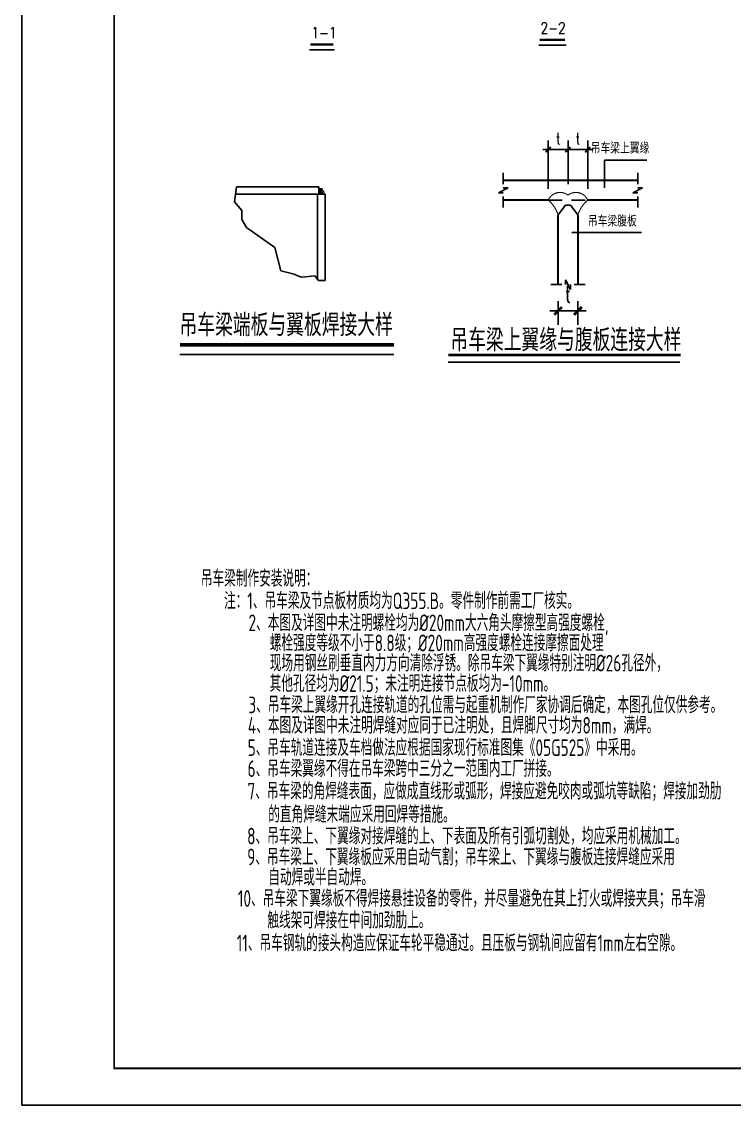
# Model space of a CAD drawing. Extents: x -1389621 to 57380, y -92505 to 283644.
# Drawn here: x -322949 to -303684, y -5907 to 23394 of the extents above; entities that cross this region are included whole.
import ezdxf
from ezdxf.enums import TextEntityAlignment as Align

# ---------------------------------------------------------------- set-up
doc = ezdxf.new("R2010")
doc.units = 0
doc.header["$LTSCALE"] = 100
doc.header["$MEASUREMENT"] = 0
doc.linetypes.add('2', pattern=[5, 3, -2])
doc.linetypes.add('5', pattern=[12.5, 3.75, -2.5, 3.75, -2.5])
doc.layers.get('0').update_dxf_attribs({"linetype": 'CONTINUOUS'})
doc.layers.get('Defpoints').update_dxf_attribs({"linetype": 'CONTINUOUS'})
for name, color, linetype in [('320', 2, 'CONTINUOUS'), ('330', 253, '2'), ('AXIS', 3, 'CONTINUOUS'), ('BORDER', 7, 'CONTINUOUS'), ('DIM1', 210, 'CONTINUOUS'), ('GJ', 1, 'CONTINUOUS'), ('PUB_DIM', 3, 'CONTINUOUS'), ('TC', 151, 'CONTINUOUS')]:
    doc.layers.add(name, color=color, linetype=linetype)
doc.styles.add('_HZTXT', font='txt.shx', dxfattribs={"width": 0.7, "bigfont": 'HZTXT.shx'})
doc.styles.add('DIM_FONT', font='SIMPLEX', dxfattribs={"width": 0.7, "bigfont": 'GBCBIG'})
doc.styles.add('TSSD_REIN', font='Tssdeng.shx', dxfattribs={"width": 0.7, "bigfont": 'hztxt.shx'})
doc.dimstyles.new('DIMN150', dxfattribs={"dimscale": 1.5, "dimtxt": 300, "dimasz": 100, "dimexe": 250, "dimexo": 300, "dimgap": 150, "dimtad": 1, "dimdec": 0, "dimzin": 0, "dimdsep": 46, "dimtxsty": 'DIM_FONT', "dimblk": 'ARCHTICK', "dimcen": 0.09, "dimclrt": 7, "dimazin": 2, "dimtfac": 1, "dimtdec": 0, "dimtix": 1, "dimtmove": 2, "dimatfit": 3, "dimldrblk": 'ARCHTICK', "dimfxl": 0, "dimtolj": 1, "dimtzin": 0, "dimarcsym": 0})

# ---------------------------------------------------------------- blocks, each defined once
blk = doc.blocks.new('A$C602E45E6')
at = {"layer": 'AXIS', "color": 3}
blk.add_line((3, 0, -154), (5785, 0, -154), dxfattribs=at)
at = {"layer": 'AXIS', "color": 3, "const_width": 100, "elevation": -154}
blk.add_lwpolyline([(0, 263), (5782, 263)], dxfattribs=at)
at = {"layer": 'Defpoints', "color": 0, "linetype": 'ByBlock'}
for p in [(3759, 4538, -154), (3926, 4339, -154)]:
    blk.add_point(p, dxfattribs=at)
at = {"layer": 'DIM1'}
for p, q in [((1531, 4538, -154), (1481, 4125, -154)), ((1481, 4125, -154), (1679, 3895, -154)), ((1679, 3895, -154), (1679, 3656, -154)), ((1679, 3656, -154), (1803, 3434, -154)), ((1803, 3434, -154), (2563, 2891, -154)), ((2563, 2891, -154), (2728, 2260, -154)), ((2728, 2260, -154), (3091, 2172, -154)), ((3091, 2172, -154), (3206, 2122, -154)), ((3206, 2122, -154), (3297, 2089, -154)), ((3297, 2089, -154), (3651, 2130, -154)), ((3651, 2130, -154), (3750, 1999, -154)), ((3750, 1999, -154), (3922, 1999, -154))]:
    blk.add_line(p, q, dxfattribs=at)
for points in [[(3759, 4510, -154), (3759, 4510, -154), (3850, 4500, -154), (3926, 4339, -154)], [(3922, 4335, -154), (3759, 4335, -154), (3759, 4510, -154)], [(3850, 4500, -154), (3926, 4339, -154), (3924, 4337, -154), (3830, 4453, -154)], [(3924, 4337, -154), (3830, 4453, -154), (3919, 4337, -154), (3902, 4424, -154)]]:
    blk.add_solid(points, dxfattribs=at)
at = {"layer": 'GJ'}
for p, q in [((1531, 4538, -154), (3759, 4538, -154)), ((3759, 4538, -154), (3759, 4335, -154)), ((3759, 4335, -154), (1506, 4335, -154)), ((3922, 4335, -154), (3719, 4335, -154)), ((3719, 4335, -154), (3719, 2041, -154)), ((3922, 1999, -154), (3922, 4335, -154))]:
    blk.add_line(p, q, dxfattribs=at)
at = {"layer": 'TC', "color": 7, "style": '_HZTXT', "width": 0.8}
blk.add_text('吊车梁端板与翼板焊接大样', height=600.3, dxfattribs=at).set_placement((2874, 1099, -154), align=Align.TOP_CENTER)
blk = doc.blocks.new('_DIMX')
blk.add_line((-150, 0), (150, 0))
at = {"const_width": 50}
blk.add_lwpolyline([(-70, -70), (70, 70)], dxfattribs=at)
blk = doc.blocks.new('*D2343')
at = {"layer": 'Defpoints', "color": 0}
for p in [(248407, 465266), (248941, 465266), (248941, 464556)]:
    blk.add_point(p, dxfattribs=at)
at = {"layer": 'PUB_DIM', "color": 3, "lineweight": -2}
for p, q in [((248407, 464816), (248407, 464181)), ((248941, 464816), (248941, 464181)), ((248406, 464556), (248404, 464556)), ((248407, 464556), (248941, 464556)), ((248942, 464556), (248944, 464556))]:
    blk.add_line(p, q, dxfattribs=at)
at = {"layer": 'PUB_DIM', "color": 3, "lineweight": -2, "xscale": 1.5, "yscale": 1.5, "zscale": 1.5}
blk.add_blockref('_DIMX', (248407, 464556), dxfattribs=at)
at = {"layer": 'PUB_DIM', "color": 3, "lineweight": -2, "xscale": 1.5, "yscale": 1.5, "zscale": 1.5, "rotation": 180}
blk.add_blockref('_DIMX', (248941, 464556), dxfattribs=at)
at = {"layer": 'PUB_DIM', "color": 7, "insert": (248674, 465006), "char_height": 450, "attachment_point": 5, "style": 'DIM_FONT'}
blk.add_mtext('\\A1;t', dxfattribs=at)
blk = doc.blocks.new('_ArchTick')
at = {"color": 0, "linetype": 'ByBlock'}
blk.add_lwpolyline([(-0.71, -0.71, 0.5, 0.5, 0), (0.71, 0.71, 0.5, 0.5, 0)], format="xyseb", dxfattribs=at)
blk = doc.blocks.new('*D2342')
at = {"layer": 'Defpoints', "color": 0}
for p in [(248674, 468914), (248674, 467684), (249207, 467551)]:
    blk.add_point(p, dxfattribs=at)
at = {"layer": 'PUB_DIM', "color": 3, "lineweight": -2}
for p, q in [((248674, 467984), (248674, 469164)), ((249207, 467851), (249207, 469164)), ((249206, 468914), (248675, 468914))]:
    blk.add_line(p, q, dxfattribs=at)
at = {"layer": 'PUB_DIM', "color": 3, "lineweight": -2, "rotation": 180}
blk.add_blockref('_DIMX', (248674, 468914), dxfattribs=at)
at = {"layer": 'PUB_DIM', "color": 3, "lineweight": -2}
blk.add_blockref('_DIMX', (249207, 468914), dxfattribs=at)
at = {"layer": 'PUB_DIM', "color": 7, "insert": (248941, 469214), "char_height": 300, "attachment_point": 5, "style": 'DIM_FONT'}
blk.add_mtext('\\A1;t', dxfattribs=at)
blk = doc.blocks.new('*D2341')
at = {"layer": 'Defpoints', "color": 0}
for p in [(248674, 468914), (248140, 467551), (248674, 467684)]:
    blk.add_point(p, dxfattribs=at)
at = {"layer": 'PUB_DIM', "color": 3, "lineweight": -2}
for p, q in [((248140, 467851), (248140, 469164)), ((248674, 467984), (248674, 469164)), ((248141, 468914), (248673, 468914))]:
    blk.add_line(p, q, dxfattribs=at)
at = {"layer": 'PUB_DIM', "color": 3, "lineweight": -2, "rotation": 180}
blk.add_blockref('_DIMX', (248140, 468914), dxfattribs=at)
at = {"layer": 'PUB_DIM', "color": 3, "lineweight": -2}
blk.add_blockref('_DIMX', (248674, 468914), dxfattribs=at)
at = {"layer": 'PUB_DIM', "color": 7, "insert": (248407, 469214), "char_height": 300, "attachment_point": 5, "style": 'DIM_FONT'}
blk.add_mtext('\\A1;t', dxfattribs=at)
blk = doc.blocks.new('A$C05FA6C7B')
for p, q in [((4225.9, 5455.9, -153.6), (5366.5, 5455.9, -153.6)), ((4225.9, 4706.1, -153.6), (4225.9, 5455.9, -153.6)), ((3343.9, 3501.3, -153.6), (5228.3, 3501.3, -153.6))]:
    blk.add_line(p, q)
at = {"layer": '320', "color": 2, "linetype": '5'}
for p, q in [((2704.2, 4376.5, -153.6), (3771.4, 4376.5, -153.6)), ((2971, 3976.3, -153.6), (3171.1, 4243.1, -153.6)), ((3171.1, 4243.1, -153.6), (3304.5, 4243.1, -153.6)), ((3304.5, 4243.1, -153.6), (3504.6, 3976.3, -153.6))]:
    blk.add_line(p, q, dxfattribs=at)
at = {"layer": '330'}
for p, q in [((1489.8, 5110.2, -153.6), (1489.8, 4710, -153.6)), ((5120.8, 5110.2, -153.6), (5120.8, 4710, -153.6)), ((1356.4, 4576.6, -153.6), (1623.2, 4710, -153.6)), ((1489.8, 4710, -153.6), (1623.2, 4710, -153.6)), ((4987.4, 4576.6, -153.6), (5254.2, 4710, -153.6)), ((5120.8, 4710, -153.6), (5254.2, 4710, -153.6)), ((1489.8, 4576.6, -153.6), (1356.4, 4576.6, -153.6)), ((1489.8, 4176.4, -153.6), (1489.8, 4576.6, -153.6)), ((5120.8, 4576.6, -153.6), (4987.4, 4576.6, -153.6)), ((5120.8, 4176.4, -153.6), (5120.8, 4576.6, -153.6)), ((2770.9, 2091.3, -153.6), (3171.1, 2091.3, -153.6)), ((3171.1, 2224.7, -153.6), (3304.5, 1957.9, -153.6)), ((3171.1, 2091.3, -153.6), (3171.1, 2224.7, -153.6)), ((3304.5, 2091.3, -153.6), (3304.5, 1957.9, -153.6)), ((3704.7, 2091.3, -153.6), (3304.5, 2091.3, -153.6))]:
    blk.add_line(p, q, dxfattribs=at)
at = {"layer": '330', "const_width": 30, "elevation": -153.6}
for points in [[(3237.8, 4509.9, 0.4850713), (2704.2, 4376.5)], [(3771.4, 4376.5, 0.4850713), (3237.8, 4509.9)], [(2971, 3976.3, 0.1386752), (2704.2, 4376.5)], [(3771.4, 4376.5, 0.138675), (3504.6, 3976.3)]]:
    blk.add_lwpolyline(points, format="xyb", dxfattribs=at)
at = {"layer": 'AXIS', "color": 3}
blk.add_line((0, 0, -153.6), (6260.9, 0, -153.6), dxfattribs=at)
at = {"layer": 'AXIS', "color": 3, "elevation": -153.6}
for points, const_width in [([(1489.8, 4910.1), (5120.8, 4910.1)], 53.4), ([(1489.8, 4376.5), (2704.2, 4376.5)], 53.4), ([(3771.4, 4376.5), (5120.8, 4376.5)], 53.4), ([(2971, 3976.3), (2971, 2091.3)], 53.4), ([(3504.6, 3976.3), (3504.6, 2091.3)], 53.4), ([(2.5, 189.4), (6284.4, 189.4)], 80)]:
    blk.add_lwpolyline(points, dxfattribs=dict(at, const_width=const_width))
at = {"layer": 'TC', "color": 7, "style": '_HZTXT', "width": 0.8}
for s, p in [('吊车梁上翼缘', (5436.2, 5541.2, -153.6)), ('吊车梁腹板', (5095.5, 3570.3, -153.6))]:
    blk.add_text(s, height=300.15, dxfattribs=at).set_placement(p, align=Align.BOTTOM_RIGHT)
blk.add_text('吊车梁上翼缘与腹板连接大样', height=600.3, dxfattribs=at).set_placement((3181.2, 892.8, -153.6), align=Align.TOP_CENTER)
at = {"layer": 'PUB_DIM'}
dim = blk.add_linear_dim(base=(3237.8, 5739.1, -153.6), p1=(2704.2, 4376.5, -153.6), p2=(3237.8, 4509.9, -153.6), text='t', dimstyle='DIMN150', override={"dimscale": 1}, dxfattribs=at)
dim.commit()
dim.dimension.update_dxf_attribs({"geometry": '*D2341', "text_midpoint": (2971, 6039.1, -153.6), "insert": (-245436, -463174.5)})
dim = blk.add_linear_dim(base=(3237.8, 5739.1, -153.6), p1=(3771.4, 4376.5, -153.6), p2=(3237.8, 4509.9, -153.6), angle=180, text='t', dimstyle='DIMN150', override={"dimscale": 1}, dxfattribs=at)
dim.commit()
dim.dimension.update_dxf_attribs({"geometry": '*D2342', "text_midpoint": (3504.6, 6039.1, -153.6), "insert": (-245436, -463174.5)})
dim = blk.add_linear_dim(base=(3504.6, 1381, -153.6), p1=(2971, 2091.3, -153.6), p2=(3504.6, 2091.3, -153.6), text='t', dimstyle='DIMN150', dxfattribs=at)
dim.commit()
dim.dimension.update_dxf_attribs({"geometry": '*D2343', "text_midpoint": (3237.8, 1831, -153.6), "insert": (-245436, -463174.5)})

msp = doc.modelspace()

# ---------------------------------------------------------------- linework, layer by layer
at = {"layer": 'AXIS', "color": 3}
for p, q in [((-315167.767, 22636.87), (-314493.56, 22636.87)), ((-308965.9, 22762.544), (-308231.99, 22762.544))]:
    msp.add_line(p, q, dxfattribs=at)
at = {"layer": 'AXIS', "color": 3, "const_width": 66.703}
for points in [[(-308947.109, 22905.105), (-308258.397, 22905.105)], [(-315148.976, 22779.431), (-314519.967, 22779.431)]]:
    msp.add_lwpolyline(points, dxfattribs=at)
at = {"layer": 'BORDER'}
msp.add_lwpolyline([(-322949.37, -5906.624), (-322949.37, 53491), (-238852.734, 53491), (-238852.734, -5906.624)], close=True, dxfattribs=at)
at = {"layer": 'BORDER', "const_width": 49.998}
msp.add_lwpolyline([(-320449.47, -4906.664), (-320449.47, 52491.04), (-239852.694, 52491.04), (-239852.694, -4906.664)], close=True, dxfattribs=at)

# ---------------------------------------------------------------- block references
at = {"ltscale": 100, "xscale": 1.000500000081956, "yscale": 1.000499999994645, "zscale": 1.0005}
for name, p in [('A$C05FA6C7B', (-311419.823, 14191.571)), ('A$C602E45E6', (-318673.36, 14391.39, 153.719))]:
    msp.add_blockref(name, p, dxfattribs=at)

# ---------------------------------------------------------------- texts
at = {"layer": 'TC', "color": 7}
for s, height, style, width, p in [('1-1', 300.1652, 'DIM_FONT', 0.8, (-315117.365, 22948.097)), ('2-2', 300.1652, 'DIM_FONT', 0.8, (-308922.233, 23073.771)), ('吊车梁制作安装说明：', 450.045, 'TSSD_REIN', 0.7, (-318104.786, 8112.88)), ('注：1、吊车梁及节点板材质均为Q355.B。零件制作前需工厂核实。', 450.045, 'TSSD_REIN', 0.7, (-317479.848, 7509.481)), ('2、本图及详图中未注明螺栓均为%%C20mm大六角头摩擦型高强度螺栓,', 450.045, 'TSSD_REIN', 0.7, (-316817.833, 6914.818)), ('螺栓强度等级不小于8.8级；%%C20mm高强度螺栓连接摩擦面处理', 450.045, 'TSSD_REIN', 0.7, (-316242.599, 6370.816)), ('现场用钢丝刷垂直内力方向清除浮锈。除吊车梁下翼缘特别注明%%C26孔径外，', 450.045, 'TSSD_REIN', 0.7, (-316242.599, 5825.209)), ('其他孔径均为%%C21.5；未注明连接节点板均为-10mm。', 450.045, 'TSSD_REIN', 0.7, (-316246.302, 5272.868)), ('3、吊车梁上翼缘开孔连接轨道的孔位需与起重机制作厂家协调后确定，本图孔位仅供参考。', 450.045, 'TSSD_REIN', 0.7, (-316821.126, 4695.312)), ('4、本图及详图中未注明焊缝对应同于已注明处，且焊脚尺寸均为8mm，满焊。', 450.045, 'TSSD_REIN', 0.7, (-316835.168, 4143.202)), ('5、吊车轨道连接及车档做法应根据国家现行标准图集《05G525》中采用。', 450.045, 'TSSD_REIN', 0.7, (-316839.834, 3539.197)), ('6、吊车梁翼缘不得在吊车梁跨中三分之一范围内工厂拼接。', 450.045, 'TSSD_REIN', 0.7, (-316842.219, 2971.164)), ('7、吊车梁的角焊缝表面，应做成直线形或弧形，焊接应避免咬肉或弧坑等缺陷；焊接加劲肋', 450.045, 'TSSD_REIN', 0.7, (-316844.708, 2362.655)), ('的直角焊缝末端应采用回焊等措施。', 450.045, 'TSSD_REIN', 0.7, (-316282.531, 1734.104)), ('8、吊车梁上、下翼缘对接焊缝的上、下表面及所有引弧切割处，均应采用机械加工。', 450.045, 'TSSD_REIN', 0.7, (-316854.708, 1147.161)), ('9、吊车梁上、下翼缘板应采用自动气割；吊车梁上、下翼缘与腹板连接焊缝应采用', 450.045, 'TSSD_REIN', 0.7, (-316854.065, 583.842)), ('自动焊或半自动焊。', 450.045, 'TSSD_REIN', 0.7, (-316282.531, 36.53)), ('10、吊车梁下翼缘板不得焊接悬挂设备的零件，并尽量避免在其上打火或焊接夹具；吊车滑', 450.045, 'TSSD_REIN', 0.7, (-317104.744, -539.831)), ('触线架可焊接在中间加劲肋上。', 450.045, 'TSSD_REIN', 0.7, (-316307.154, -1127.02)), ('11、吊车钢轨的接头构造应保证车轮平稳通过。且压板与钢轨间应留有1mm左右空隙。', 450.045, 'TSSD_REIN', 0.7, (-317135.413, -1743.574))]:
    msp.add_text(s, height=height, dxfattribs=dict(at, style=style, width=width)).set_placement(p)

doc.saveas('drawing.dxf')
